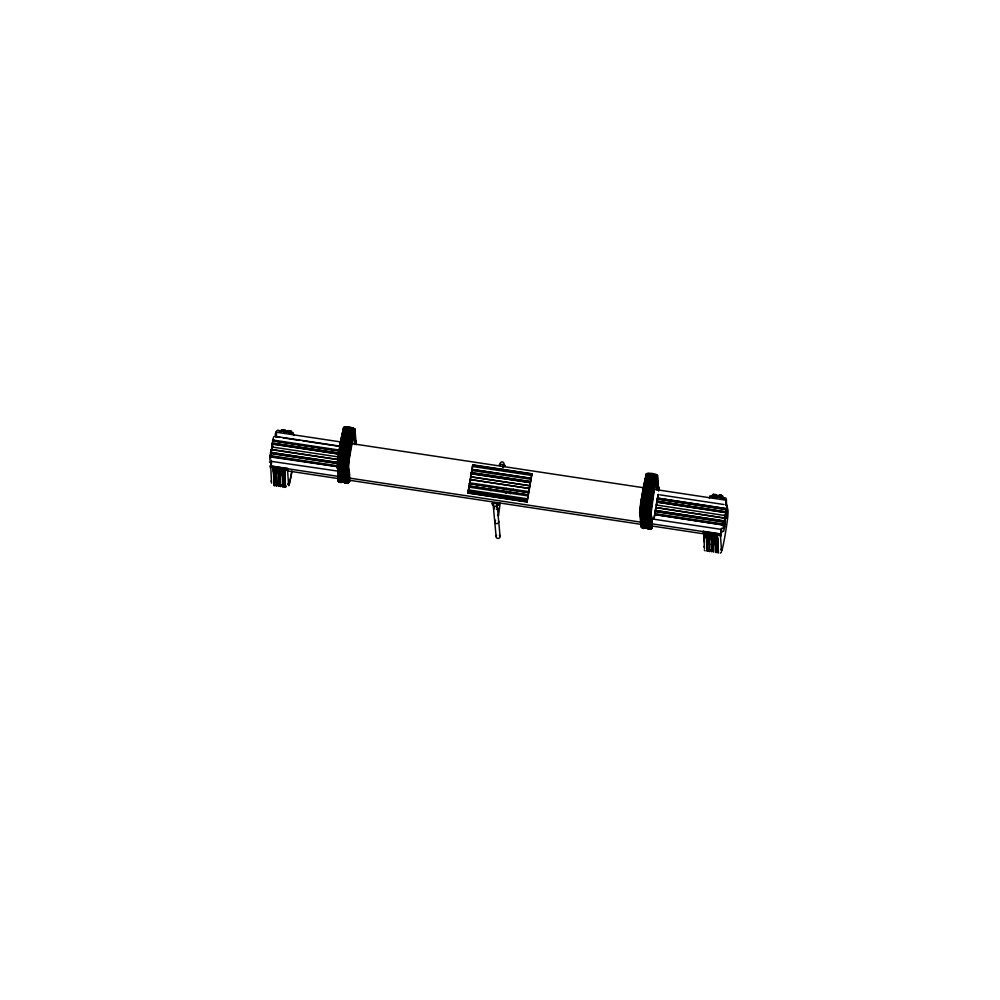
<?xml version="1.0" encoding="UTF-8"?>
<svg xmlns="http://www.w3.org/2000/svg" width="1000" height="1000" viewBox="0 0 1000 1000"><rect width="100%" height="100%" fill="white"/><g stroke="black" fill="none" stroke-linecap="round" stroke-linejoin="round"><path stroke-width="1.5" d="M339.963 479.675L339.988 475.037A73.138 5.325 -81.4 0 0 338.825 469.15L343.013 437.675L345.2 428.05L345.7 426.9L347.4 426.912L342.45 450.737L340.45 469.637A72.95 5.312 -81.4 0 1 341.613 475.5L341.662 480.962M343.75 480.55L343.775 475.913A72.888 5.3 -81.4 0 0 342.612 470.05L343.562 457.85M345 480.387L345.025 475.763A73.162 5.325 -81.4 0 0 343.862 469.875L343.713 468.137L344.175 469.925A73.162 5.325 -81.4 0 1 345.337 475.812L345.312 480.438M347.45 480.8L347.475 476.175A73.138 5.325 -81.4 0 0 346.312 470.288L348.288 451.625L353.188 428.038L351.562 427.537L346.6 451.362L344.613 470.262A72.95 5.312 -81.4 0 1 345.775 476.138L345.825 481.6M642.588 526.062L642.613 521.425A73.138 5.325 -81.4 0 0 641.45 515.538L645.638 484.062L647.825 474.438L648.325 473.288L650.025 473.3L645.062 497.125L643.075 516.025A72.95 5.312 -81.4 0 1 644.237 521.9L644.287 527.362M644.737 526.35L644.762 521.712A73.162 5.325 -81.4 0 0 643.6 515.825L646.65 490.562L650.775 473.713M646.375 526.938L646.2 522.275M648.637 527.062L651.112 527.675L651 529.25L647.375 528.7L647.588 522.487A72.888 5.3 -81.4 0 0 646.425 516.625L646.338 514.525L646.8 516.312A73.162 5.325 -81.4 0 1 647.962 522.2M648.363 527.163L648.4 522.525A72.95 5.312 -81.4 0 0 647.237 516.65L649.225 497.75L654.188 473.925L655.812 474.425L650.913 498.025L648.938 516.675A73.138 5.325 -81.4 0 1 650.1 522.562L650.387 527.45M275.587 470.525L277.387 470.513M345.962 481.525C346.525 481.112 347.713 480.825 345.613 481.475M656.237 478.387L657.188 490.25M657.613 476.825L657.537 482.137A73.95 5.387 -81.4 0 0 658.538 488.575L658.737 489.75M278.775 478.837L278.962 485.875M282.6 479.412L282.7 486.987L283.288 485.662M283.238 479.513L283.337 487.075M709.025 543.888L709.125 551.462L709.712 550.138M709.65 543.987L709.762 551.562L710.35 550.237M711.688 544.3L711.875 551.337L712.438 550.062M355.95 444.338L355.988 442.962M356.075 444.712L355.925 442.188A73.95 5.387 -81.4 0 1 354.913 435.75L354.825 428.9L352.75 428.25L346.938 458.3L345.825 468.263L346.625 470.975A73.688 5.362 -81.4 0 1 347.1 480.5M658.688 491.1L658.612 489.35M270.4 467.113L270.438 465.85L287.55 468.438L287.587 470.412M275.312 483.975L274.688 485.775L274.1 472.75A192.975 14.05 -81.4 0 0 273.762 470.513L273.012 467.612L273.125 470.412A192.975 14.05 -81.4 0 1 273.475 472.65L274.05 485.675L274.675 483.875M275.837 470.238L275.175 467.938L275.125 470.662M275.175 467.938L275.2 470.138M275.812 468.038L275.763 470.763M277.712 470.2L277.85 468.35L279.625 468.612L279.575 471.337M277.8 469.725L277.85 468.35M281.537 470.775L281.663 468.925L282.175 470.875M283.7 471.112L284.462 469.35L284.587 472.15A192.975 14.05 -81.4 0 1 284.925 474.387L285.5 487.4L286.087 486.075M705.788 534.938L705.925 533.075L706.425 535.025M707.962 535.262L708.088 533.4L708.688 534.875M708.725 533.5L708.675 536.213L707.613 536.25M710.638 535.662L710.763 533.8L712.55 534.075L712.5 536.8M714.45 536.237L715.225 534.475L715.263 537.375A192.975 14.05 -81.4 0 1 715.688 539.525L716.062 545.45M714.587 534.388L714.613 536.587M715.088 536.337L715.225 534.475M718.425 552.863L717.85 539.85A192.975 14.05 -81.4 0 0 717.5 537.612L716.75 534.712L716.862 537.513A192.975 14.05 -81.4 0 1 717.212 539.75L717.788 552.775L718.375 551.45M720.438 535.163L720.475 533.9L703.363 531.312M339.263 468.95L341.213 450.575L345.575 428.35M342.137 475.325A73.162 5.325 -81.4 0 0 340.975 469.438L344.025 444.175L348.15 427.325L347.663 428.462M343.775 481.062L342.45 481.175L342.4 475.712A72.888 5.3 -81.4 0 0 341.238 469.85L341.438 464.363M343.963 481.188L343.587 475.887A72.888 5.3 -81.4 0 0 342.425 470.025L342.713 464.575M345.012 481.562L344.963 476.1A72.888 5.3 -81.4 0 0 343.8 470.238L344.012 464.75M344.038 468.188L347.225 444.663L351.037 427.75L350.225 428.85M349.45 480.138L349.525 481.425L349.275 480.525A73.95 5.387 -81.4 0 0 348.812 470.988L348.35 464.562M640.2 509.325L640.75 514.6M645.025 522.1A72.888 5.3 -81.4 0 0 643.863 516.237L644.062 510.75M645.05 516.413L647.05 497.413M646.4 522.312A72.888 5.3 -81.4 0 0 645.238 516.45L645.337 510.975M646.625 511.138L646.275 514.837L645.088 514.663M646.663 514.575L649.85 491.05L653.337 474.1M651.375 525.788L652.15 527.812L651.9 526.912A73.95 5.387 -81.4 0 0 651.425 517.375L650.962 510.95M650.888 514.375L653.938 491.962L657.138 476.775M468.038 492.325L472.837 464.875L531.925 473.812L527.087 501.962L468 493.038L468.038 492.325L527.125 501.25L527.087 501.962M527.125 501.25L531.925 473.812M269.413 461.863L271.35 463.525L271.188 461.337L338.475 471.2M337.325 463.475L338.35 456.737M341.388 464.538L342.287 457.638M342.75 460.087L343.075 457.55M342.575 464.712L345.525 444.288M343.95 464.925L344.85 458.025M348.275 465.125L349.125 458.375M639.95 509.862L645 478.9M645.387 511.138L646.188 504.237M646.575 511.312L647.475 504.425M650.9 511.512L651.737 504.762M497.688 515.35L498.525 515.462L500.163 503.188M338.15 456.912L339.1 450.275M338.913 452.925L342.4 433.35M342.25 457.7L344.338 444.113M343.625 457.912L344.613 451.05M344.675 455.138L345.05 452.55M344.812 458.088L346.9 444.5M349.1 458.575L350.05 451.938M640.763 503.312L643.9 484.113M645.863 497.238L643.713 514.45L644.9 514.637M646.25 504.3L650.425 479.062M647.438 504.475L650.675 484.65M651.712 504.963L652.675 498.325M646.4 527.45L645.312 527.325M275.425 436.613C274.438 434.2 277.25 427.163 279.688 431.488M280.15 431.25L280.05 430.625L281.762 430.95M284.525 432.225L284.262 431.262L281.5 431.388M283.612 431.312L284.363 431.95L284.262 431.262M286.137 432.15L286.038 431.538L288.263 431.938M290.413 433.612L290.238 432.163L288 432.362M290.975 432.887L290.875 432.262L293.212 432.775L293.625 435.575M712.438 496.613L709.95 495.788L709.425 498.45M713.075 496.712L712.975 496.087L715.612 496.712L714.712 496.95M714.675 497.762L714.5 496.325L714.762 497.275M715.312 497.863L715.138 496.413L717.362 496.825L717.438 497.688M721.263 498.263L721 497.3L717.1 497.25M721.175 498.738L720.6 497.212M721.812 498.837L721.637 497.4L723.337 497.725L723.425 498.587M723.9 498.35L723.8 497.725C728.438 496.95 725.475 502.788 725.6 504.825M343.263 450.875L345.487 437.875M344.538 451.062L345.712 444.325M350.037 452.013L351.125 445.412M645.888 497.262L646.963 490.5M647.237 497.45L649.488 484.475M648.45 497.65L649.538 491M652.663 498.4L653.737 491.8M270.587 458.288L269.837 455.925L270.738 453.413L338.175 463.612M270.375 452.812L271.4 449.575L272.712 449.613L338.825 459.6M273.288 447.225L271.875 447.425L271.537 449.6L272.587 443.55M272.75 445.838L272 443.462L272.887 440.962L338.787 450.925M272.538 440.35L273.875 436.6M271.788 455.825L270.225 456.95M336.8 462.463L272.337 452.713L270.763 453.837M271.425 449.988L272.275 447.188M339.95 453.35L273.95 443.375L272.375 444.5M274.488 440.262L272.925 441.388M270.512 468.325L271.337 460.225M271.025 465.375L271.537 462.425M274.312 472.062L274.55 470.7L277.638 470.637L278.738 471.325L278.5 472.7L274.312 472.062L278.5 472.7M281.675 430.737L281.837 429.8L283.625 429.775L285.462 430.35L285.363 431.9M275.312 471.688L275.55 470.325M283.625 429.775L283.463 430.712L285.3 431.287L285.462 430.35M277.4 472.013L277.638 470.637M280.038 472.925L280.275 471.562L283.363 471.5L284.462 472.2L284.225 473.562L280.038 472.925L284.225 473.562M287.4 431.613L287.562 430.675L289.35 430.637L291.188 431.213L291.087 432.775M281.038 472.55L281.275 471.188M281.137 473.625L281.375 472.25M289.35 430.637L289.188 431.575L291.025 432.163L291.05 433.7M283.125 472.875L283.363 471.5M291.025 432.163L291.188 431.213M338.338 481.562L338.575 480.188L341.662 480.125L342.762 480.812L342.512 482.2L338.338 481.562L342.512 482.2M339.325 481.188L339.575 479.812M339.325 482.15C343.113 481.062 339.325 484.35 339.663 480.875L338.575 480.188M341.425 481.512L341.662 480.125M341.525 482.575L342.762 480.812M344.062 482.425L344.3 481.05L347.388 480.988L348.488 481.688L348.25 483.062L344.062 482.425L348.25 483.062M345.05 482.05L345.3 480.675M347.15 482.375L347.388 480.988M347.25 483.438L348.488 481.688M355.112 441.238L355.288 440.288L355.175 441.863M468 493.038L472.837 464.875M641.6 527.212L641.762 526.263L645.387 526.812L643.487 528.413L641.6 527.212L645.225 527.762L643.487 528.413M641.65 527.825L641.762 526.263M643.375 527.188L643.538 526.237M645.275 528.375L645.387 526.812M647.375 528.7L647.537 527.75M647.325 528.088L650.013 527.263M649.212 529.275L649.388 528.325M651 529.25L651.112 527.675M657.362 488.312L658.6 486.562L657.5 485.875L657.5 486.562M654.625 514.513L653.975 519.225L721.188 529.388L721.538 531.613L722.562 531.763L723.775 531.062L724.412 527.863L724.2 525.575L722.262 524.738L654.625 514.513L722.163 524.888L723.662 525.525L724.412 527.863M654.8 513.763L655.163 511.4L722.8 521.625L724.737 522.463L724.562 526.95L723.363 524.25L723.2 525.163M655.312 510.487L655.825 507.55L723.462 517.788L725.4 518.625L725.1 523.837L724.35 521.5L722.862 520.85L655.312 510.487L722.962 520.712L724.9 521.55L725.1 523.837M656.287 505.15L656.775 502.062L724.412 512.288M656.938 501.15L657.312 498.95L724.963 509.175L726.888 510.012L726.725 514.5L725.975 512.163L724.488 511.512L656.938 501.15L727.1 512.3M726.725 514.5L726.062 508.688L657.487 498.188L658.213 494.3L653.975 519.225M713.562 496.625L712.475 495.925L712.712 494.562L716.9 495.2L716.663 496.562L715.562 495.875L715.8 494.5L713.75 494.462M705.75 536.912L705.85 535.35L709.475 535.9L709.375 537.45L705.688 536.287A2.963 0.838 9.8 0 1 706.862 534.987A2.963 0.838 9.8 0 1 710.537 536.587A2.963 0.838 9.8 0 1 705.675 536.225L709.375 537.45M713.7 494.188L712.475 495.925M707.475 536.263L707.638 535.325M707.588 537.487L707.75 536.55A2.963 0.838 9.8 0 0 710.462 535.775A2.963 0.838 9.8 0 0 705.8 534.712A2.963 0.838 9.8 0 0 706.35 536.175M709.312 536.838L709.475 535.9M718.2 496.8L718.438 495.425L721.525 495.375L722.625 496.062L722.387 497.425L719.2 496.425L719.425 495.05M711.413 537.163L711.575 536.213L713.363 536.188L715.2 536.763L715.1 538.325L711.475 537.775L715.037 537.7M711.475 537.775L711.575 536.213M713.2 537.125L713.363 536.188M713.312 538.35L713.475 537.413L715.263 537.375L715.1 538.325M721.287 496.737L721.525 495.375M721.663 530.487L720.638 536.388L721.45 528.288M726 505.4L726.312 500.25L653.863 489.3M724.2 522.413L723.9 521.138M724.85 515.638L725.075 520.825L724.85 515.638L723.812 515.363M725.525 511.8L726.562 515.413L725.512 518.263M726.35 509.963L726.062 508.688M723.612 525.1L722.8 528.675M724.95 524.75L723.763 524.188L724.15 521.987M724.3 521.075L724.812 518.15M726.062 518.337L725.263 515.588L725.763 512.65L656.775 502.062M725.925 511.737L726.3 509.538M726.725 511.3L726.875 505.112M723.863 527.788L724.025 526.862M726.025 515.325L726.188 514.412M727.262 511.388L727.487 507.688M339.988 443.862L343.625 427.65L343.775 429.125M345.625 444.4L347.987 432.713M346.912 444.613L349.175 432.887M351.062 445.75L352.225 439.375M646.975 490.613L649.237 478.888M647.412 491.213L647.938 488.325M647.675 491.087L648.213 488.137M653.688 492.15L654.85 485.763M270.438 465.85L270.7 467.663L273.012 467.612M273.65 467.713L275.087 468.387M279.625 468.612L281.575 469.363M287.562 468.438L286.762 470.012L284.375 469.787M708.088 533.4L706.475 533.612M710.763 533.8L708.637 533.938M720.475 533.9L719.688 535.475L717.3 535.25M345.475 438.075L346.613 432.5M346.763 438.237L349.4 427.113L348.212 426.938L346.587 432.762M348.038 438.462L350.775 427.325L349.588 427.15L347.875 432.912M352.125 439.975L353.325 434.175M648.1 484.462L650.312 474.513M649.388 484.625L651.7 474.725M650.662 484.85L652.887 474.9M654.75 486.362L655.95 480.562M342.738 432.025L343.387 429.387M353.175 434.975L354.825 428.9M354.513 430.375L349.325 458.537L348.263 467.987L349.062 470.613A74.275 5.412 -81.4 0 1 349.538 480.175L349.775 481.037M646.038 474.712L640.625 503.212L639.675 513.05L640.812 513.65L641.75 513.638L644.912 490.375L648.675 473.625L646.5 473.638L645.8 475.062M645.025 479.738L646.413 474.85M650.5 479.3L652.025 473.512L650.837 473.325L650.275 474.85M651.775 479.538L653.4 473.713L652.212 473.537L651.562 474.988M655.8 481.375L657.45 475.3L656.312 474.6L655.375 474.637L653.838 480.012L649.562 504.7L648.438 514.65L650.625 514.7M346.062 427.238L343.875 427.25L343.413 428.325L338.95 450.288L337.05 466.65L339.125 467.25M345.175 426.925L339.312 457.188L338.188 467.25L339 470A73.55 5.35 -81.4 0 1 339.462 479.513M353.312 430.312L353.75 429.3M354.15 431.012L354.95 429.363L356.037 442.625M647.788 473.312L641.938 503.575L640.812 513.65L641.612 516.388A73.55 5.35 -81.4 0 1 642.087 525.9M652.65 476.087L653.088 475.062L653.238 476.55M656.312 474.6L650.45 504.862L649.325 514.938L650.138 517.675A73.55 5.35 -81.4 0 1 650.6 527.188M656.775 477.4L657.575 475.75M279.462 485.075L278.888 486.4L278.4 472.875M281.3 484.875L280.663 486.675L279.95 471.587M283.337 485.188L282.488 485.962M285.45 485.988L284.875 487.312L284.288 474.288A192.975 14.05 -81.4 0 0 284.075 472.738M289.125 484.6A28.825 2.1 -81.4 0 0 291.887 471.225A28.825 2.1 -81.4 0 1 289.125 484.6L288.637 485.712L287.575 470.4M708.188 549.913L707.6 551.237L707.025 538.212A192.975 14.05 -81.4 0 0 706.8 536.663M712.387 550.538L711.8 551.862L711.2 537.513M716.2 551.125L715.625 552.45L714.912 537.362M718.425 550.975L717.562 551.75M639.688 514.275L641.2 526.15L641.062 516.275M721.413 552.175L720.337 553.162M288.263 483.55L287.75 484.237M721.175 549.012L720.662 549.7M708.75 536.213L708.587 535.575M712.3 536.6L714.525 536.912L713.625 537.15M481.287 485.513L482.188 484.462M510.337 493.75L511.238 492.7L512.663 493.188M271.4 449.575L271.637 452.25M270.738 453.413L269.8 460.163M269.675 456.838L337.638 466.725M719.438 495.5L720.788 495.475M721.513 496.062L720.95 495.188L719.725 495.513M642.588 526.287L644.5 526.487M648.263 527.438L649.7 527.463M277.738 471.7L278.738 471.325M283.463 472.575L284.462 472.2M657.6 486.938L658.6 486.562M715.9 495.562L716.9 495.2M721.625 496.438L722.625 496.062M275.462 472.337L277.538 472.55L275.637 472.488M281.388 471.238L283.325 471.463M281.337 471.512L283.5 471.938L282.4 472.212M715.55 496.562L714.6 496.575M347.525 481.613L349.525 481.425M650.863 528.112L652.15 527.812M348 468.312L345.825 468.263M715.487 496.65L714.762 496.675M720.438 497.825L720.863 497.3M706.812 535.312L708.375 535.475M504.562 492.413L505.188 492.525M347.1 467.713L340.613 467.238M642.862 526.487L644.725 527.05L643.512 527.163M498.525 515.462L497.463 515.275M647.487 527.137L649.262 527.1M707.75 536.55L709.538 536.512M289.625 432.85L290.312 432.7L289.625 432.25M275.462 436.712L280.138 437.413M273.05 440.05L338.95 450.012M272.512 443.162L339.925 453.2M271.85 447L339.263 457.038M271.825 449.75L338.837 459.762M270.887 452.5L336.775 462.3M270.35 455.613L337.788 465.812M344.462 468.5L346.175 468.55M647.087 514.888L648.8 514.938M650.075 474.125L652 474.263M283.612 431.95L284.438 432.7M282.525 472.15L283.5 472.025L282.625 471.6M340.538 480.087L339.7 480.513M340.637 480.175L339.787 480.487M707.475 535.575L708.7 535.95M279.337 431.05L279.975 431.15M284.175 431.788L285.963 432.062M290.163 432.688L290.8 432.788M712.25 496.512L712.887 496.613M714.425 496.85L715.062 496.938M720.913 497.825L721.55 497.925M723.075 498.15L723.713 498.25M276.4 434.387L276.188 432.188L340.938 441.975M351.725 443.612L643.062 487.663M472.75 465.112L531.938 473.975M472.55 465.613L531.638 474.55M275.325 436.388L341.213 446.35M283.2 437.875L300 440.412M303.05 440.875L339.712 446.413M472.375 466.438L531.462 475.375M659.762 494.825L723.925 504.525M657.475 498.038L726.462 508.625M274.212 441L338.775 450.763M273.663 444.113L338.237 453.875M338.25 454.038L272.35 444.075L272.05 446.662M656.275 504.988L725.263 515.588M272.05 453.45L338.15 463.45M654.775 513.6L722.425 523.825M271.512 456.562L337.612 466.562M504.212 491.912L505.588 491.838L506.087 493.1M340.838 467.7L341.3 469.487A73.162 5.325 -81.4 0 1 342.463 475.375M341.087 468.062L342.275 468.237M342.463 468.275L343.65 468.45M468.312 489.875L527.4 498.812M468.162 490.938L527.25 499.875M467.987 492.875L527.075 501.8M270.312 466.125L338.137 476.375M348.925 478.013L641.812 522.3M651.062 523.7L720.425 534.188M275.725 468.475L277.762 468.787M282.213 469.462L283.738 469.7M705.837 533.525L703.5 533.038L703.35 531.312L703.562 533.362M712.463 534.525L714.5 534.825M715.138 534.925L716.663 535.15M287.475 470.887L338.35 478.587M349.137 480.213L642.013 524.5M651.263 525.9L703.675 533.825M646.25 527.75L647.825 528.088M276.5 471.238C278.25 470.975 278.05 471.112 276.388 471.287M714.538 495.913L715.562 496.337M281.875 473.525C285.562 473.938 279.825 472 281.6 473.45M714.638 496L715.4 496.238M705.05 550.85L704.237 550M725.9 509.6L657.312 498.95M724.412 518.2L655.825 507.55M723.75 522.05L655.163 511.4M722.325 523.975L723.763 524.188M641.3 513.8L642.925 514.25M338.688 467.413L340.312 467.863M649.1 528.05L650.95 528.625M720.5 535.875L721.562 551.175L722.05 550.062A28.825 2.1 -81.4 0 0 727.788 516.938L728.1 511.512L727.288 510.4M705.875 535.8L706.05 535.875A192.975 14.05 -81.4 0 1 706.388 538.112M723.8 497.725L724.062 498.688M721.637 497.4L721.9 498.363M726.312 500.25L726.75 506.788M715.138 496.413L715.4 497.375M712.975 496.087L713.15 497.525M712.337 495.988L712.513 497.438M286.038 431.538L286.3 432.488M280.05 430.625L280.325 431.587M276.262 432.2L276.5 435.45M496.962 507.512L497.663 508A1.837 0.975 11.2 0 1 497.625 509.012L496.9 509.275A2.05 1.087 11.2 0 1 496.425 509.312M714.475 536.538L712.537 536.188L712.562 536.875M712.712 494.562L713.8 495.25M657.262 487.25L658.363 487.938M344.3 481.05L345.387 481.737M274.55 470.7L275.65 471.388M652.4 527.425L650.863 515.212M645.263 527.7L645.075 521.763A73.162 5.325 -81.4 0 0 643.913 515.875M338.45 479.325L338.212 478.462A74.275 5.412 -81.4 0 0 337.738 468.9L337.075 467.887M338.575 479.762L338.325 478.875A73.95 5.387 -81.4 0 0 337.863 469.325L336.938 466.275M725.763 512.65L726.562 515.413M494.55 508.762L494.25 508.5A1.837 0.975 11.2 0 1 494.275 507.488M648.587 516.362L649.25 517.362A73.688 5.362 -81.4 0 1 649.725 526.888M646.525 515.312L647.2 516.325M641.888 515.35L642.562 516.362A73.688 5.362 -81.4 0 1 642.862 518M347.388 467.975L348.05 468.975M347.312 468.775L347.975 469.775M716.263 552.537L715.55 537.45M713.587 552.137L713.263 540.2M706.963 551.138L706.363 536.775M704.45 548.587L703.787 534.825M276.925 485.562L276.6 475.613M276.85 486.1L276.275 473.075A192.975 14.05 -81.4 0 0 276.163 472.25M276.288 485.475L275.963 475.525M276.212 486L275.637 472.987A192.975 14.05 -81.4 0 0 275.413 471.425M271.525 483.125L270.875 469.363M513.288 489.162L513.812 490.712M506.262 488.387L506.75 489.65M704.287 547.212L704.05 546.425M271.363 481.763L271.137 480.962M727.688 509.175L727.925 510.075M338.137 468.2L338.438 469.888M706.125 535.35L706.25 536.05M717.712 537.788L718.238 543.837M717.075 537.688L717.675 545.2M709.05 536.475L709.562 544.462M708.413 536.375L708.925 544.362M706.888 536.15L707.275 539.3M284.788 472.325L285.188 475.475M284.163 472.225L284.55 475.375M712.987 537.775L713.112 540.075M282.85 473.55L283.137 479.988M282.213 473.462L282.512 479.888M280.2 474.613L280.087 473.65A192.975 14.05 -81.4 0 0 279.75 471.413M657.45 475.3L657.65 482.537A74.275 5.412 -81.4 0 0 658.662 489.012M657.175 476.475L658.325 490.387M646.5 473.638L646.663 475.175M646.25 474.038L646.562 476.25M354.562 430.087L355.7 444M353.85 429.8L353.688 428.212L348.812 451.712L346.7 468.537L347.512 471.287A73.55 5.35 -81.4 0 1 347.975 480.8M353.488 430.688L354.625 444.5M343.875 427.25L344.038 428.775M724.35 524.663L724.562 526.95M717.337 536.188L717.412 537M713.2 539.575L713.388 545.037M711.388 540.425L711.225 538.85A192.975 14.05 -81.4 0 0 710.888 536.613L710.725 535.188M706.587 538.575L706.637 539.2M646.175 526.912L646.45 527.775M530.788 479.275L471.712 470.5M528.65 491.587L469.575 482.812M527.913 495.887L468.837 487.113M497.113 504.387L500.075 536.35M493.175 504.787L496.138 536.75M343.7 480.25L343.825 481.388M282.925 475.637L282.762 474.062A192.975 14.05 -81.4 0 0 282.65 473.225M282.3 475.538L282.125 473.963A192.975 14.05 -81.4 0 0 282.013 473.125M278.475 474.963L278.312 473.387A192.975 14.05 -81.4 0 0 278.2 472.55M274.363 473.837L273.6 469.087M273.725 473.738L272.962 468.988M650.738 513.7L651.688 517A74.275 5.412 -81.4 0 1 652.163 526.562M639.562 512.663L640.475 515.725A73.95 5.387 -81.4 0 1 640.95 525.262M348.113 467.312L349.412 474.837M337.35 465.688L337.475 467.2M647.562 519.087L647.7 521.275M344.35 471.287L344.487 473.475M715.425 545.35L715.05 539.425A192.975 14.05 -81.4 0 0 714.7 537.188M704.087 537.288L704.3 541.7M280.35 474.738L280.487 477.65M498.587 521.075A1.975 1.887 -5.3 0 1 497.587 523.45A1.975 1.887 -5.3 0 1 495.025 522.725A1.975 1.887 -5.3 0 1 495.575 520.225M339.938 469.963A73.688 5.362 -81.4 0 1 340.4 479.487M354.725 440.75A2.963 0.838 9.8 0 1 355.462 442.2M354.675 441.037A2.963 0.838 9.8 0 1 355.412 442.488M343.875 480.188A2.963 0.838 9.8 0 1 348.725 480.838A2.963 0.838 9.8 0 1 347.287 481.95M344.438 481.3A2.963 0.838 9.8 0 1 343.525 480.562A2.963 0.838 9.8 0 1 342.262 481.1M344.387 481.587A2.963 0.838 9.8 0 1 344.663 480.337A2.963 0.838 9.8 0 1 349.025 481.325A2.963 0.838 9.8 0 1 347.238 482.238M338.713 480.438A2.963 0.838 9.8 0 1 339.2 479.175A2.963 0.838 9.8 0 1 343.525 480.35M339.288 480.95A2.963 0.838 9.8 0 1 338.387 479.538A2.963 0.838 9.8 0 1 342.863 480.213A2.963 0.838 9.8 0 1 342.212 481.388M286.312 431.75A2.963 0.838 9.8 0 1 290.287 431.562A2.963 0.838 9.8 0 1 291.363 433.113M286.388 432.275A2.963 0.838 9.8 0 1 288.6 431.55A2.963 0.838 9.8 0 1 292.1 432.837A2.963 0.838 9.8 0 1 289.275 433.338M280.413 471.812A2.963 0.838 9.8 0 1 280.3 470.6A2.963 0.838 9.8 0 1 284.438 471.225A2.963 0.838 9.8 0 1 284.55 472.438M280.375 472.1A2.963 0.838 9.8 0 1 280.637 470.85A2.963 0.838 9.8 0 1 285 471.85A2.963 0.838 9.8 0 1 283.212 472.75M281.5 431.625A2.963 0.838 9.8 0 1 282.325 430.363A2.963 0.838 9.8 0 1 286.438 431.763M280.663 431.4A2.963 0.838 9.8 0 1 284.15 430.9A2.963 0.838 9.8 0 1 285.587 432.525M274.688 470.95A2.963 0.838 9.8 0 1 274.762 469.712A2.963 0.838 9.8 0 1 279.05 470.525A2.963 0.838 9.8 0 1 278.238 471.625M275.262 471.463A2.963 0.838 9.8 0 1 274.363 470.05A2.963 0.838 9.8 0 1 278.85 470.725A2.963 0.838 9.8 0 1 278.188 471.9M712.788 537.562A192.975 14.05 -81.4 0 1 713.012 539.113M708.213 536.2A192.975 14.05 -81.4 0 1 708.55 538.438M708.85 536.3A192.975 14.05 -81.4 0 1 709.188 538.538M646.488 516.263A73.162 5.325 -81.4 0 1 647.65 522.15M642.95 518.95A73.688 5.362 -81.4 0 1 643.025 525.875M642.212 527.375A2.963 0.838 9.8 0 1 641.862 525.887A2.963 0.838 9.8 0 1 646.462 527.137A2.963 0.838 9.8 0 1 642.925 527.562M645.775 527.475A2.963 0.838 9.8 0 1 644.488 527.5M642.262 527.087A2.963 0.838 9.8 0 1 641.812 525.612A2.963 0.838 9.8 0 1 646.45 526.763M647.312 528.013A2.963 0.838 9.8 0 1 648.012 526.75A2.963 0.838 9.8 0 1 652.237 528.075A2.963 0.838 9.8 0 1 648.65 528.425M646.525 526.775A2.963 0.838 9.8 0 1 650.763 526.9A2.963 0.838 9.8 0 1 651.5 528.35M647.362 527.725A2.963 0.838 9.8 0 1 646.888 527.475M657.6 487.463A2.963 0.838 9.8 0 1 658.325 488.9M657.65 487.175A2.963 0.838 9.8 0 1 658.375 488.612M711.7 496.4A2.963 0.838 9.8 0 1 715.188 495.887A2.963 0.838 9.8 0 1 716.625 497.525M713.825 497.312A2.963 0.838 9.8 0 1 712.487 496.9M715.387 497.262A2.963 0.838 9.8 0 1 714.638 497.175M713.162 496.838A2.963 0.838 9.8 0 1 713.025 495.35A2.963 0.838 9.8 0 1 717.475 496.763M711.45 536.812A2.963 0.838 9.8 0 1 711.338 535.6A2.963 0.838 9.8 0 1 715.475 536.225A2.963 0.838 9.8 0 1 715.588 537.438M717.425 497.262A2.963 0.838 9.8 0 1 719.638 496.55A2.963 0.838 9.8 0 1 723.138 497.837A2.963 0.838 9.8 0 1 720.312 498.325M717.35 496.737A2.963 0.838 9.8 0 1 721.325 496.562A2.963 0.838 9.8 0 1 722.4 498.1M502.625 467.375A3.738 1.05 9.8 0 1 503.525 467.612M493.787 504.9A3.738 1.05 9.8 0 1 492.863 503.075A3.738 1.05 9.8 0 1 498.675 504.175A3.738 1.05 9.8 0 1 496.587 505.425M493.475 504.538A3.038 0.862 9.8 0 1 493.75 503.263A3.038 0.862 9.8 0 1 498.225 504.275A3.038 0.862 9.8 0 1 496.4 505.213M515.25 479.95A1.65 1.575 -5.3 0 1 514.4 480.037M485.225 472.325A1.65 1.575 -5.3 0 1 485.637 472.438M491.425 473.475A1.65 1.575 -5.3 0 1 492.688 473.5M510.5 493.275A1.65 1.575 -5.3 0 1 511.2 492.788M488.275 486.55A1.65 1.575 -5.3 0 1 488.5 486.2M488.263 486.463A1.65 1.575 -5.3 0 1 488.488 486.1M506.925 488.988A1.65 1.575 -5.3 0 1 507.025 489.387M506.912 488.888A1.65 1.575 -5.3 0 1 507 489.7M505.775 491.975A1.65 1.575 -5.3 0 1 506.275 492.638M513.975 490.05A1.65 1.575 -5.3 0 1 514.075 490.45M490.475 490.012A1.65 1.575 -5.3 0 1 490.675 490.375M490.462 489.913A1.65 1.575 -5.3 0 1 490.763 490.675M496.5 507.188A2.05 1.087 11.2 0 1 496.962 507.362M500.45 464.925A1.975 1.887 -5.3 0 1 501.05 462.188A1.975 1.887 -5.3 0 1 503.837 462.987A1.975 1.887 -5.3 0 1 502.75 465.588M500.2 465.625A3.05 0.862 9.8 0 1 500.087 464.375A3.05 0.862 9.8 0 1 504.338 465.025A3.05 0.862 9.8 0 1 504.462 466.275M496.4 503.113A1.975 1.887 -5.3 0 1 496.662 505.775A1.975 1.887 -5.3 0 1 493.888 506.062A1.975 1.887 -5.3 0 1 493.612 503.4M499.363 535.087A1.975 1.887 -5.3 0 1 499.637 537.75A1.975 1.887 -5.3 0 1 496.85 538.025A1.975 1.887 -5.3 0 1 496.575 535.363M280.963 473.325L283.2 473.775L280.963 473.325M344.988 482.825L347.275 482.912L345.062 482.762M339.325 481.625L341.55 482.05L339.438 481.562M530.95 478.3L471.863 469.375L530.95 478.3M530.375 481.625L471.287 472.688L530.375 481.625M530.212 482.6L471.125 473.663L530.212 482.6M529.663 485.725L470.575 476.788L529.663 485.725M529.188 488.462L470.112 479.525L529.188 488.462M528.488 492.562L469.4 483.625L528.488 492.562M528.075 494.913L468.988 485.975L528.075 494.913M711.4 537.087A2.963 0.838 9.8 0 0 716.263 537.45A2.963 0.838 9.8 0 0 712.588 535.85A2.963 0.838 9.8 0 0 711.4 537.087"/></g></svg>
